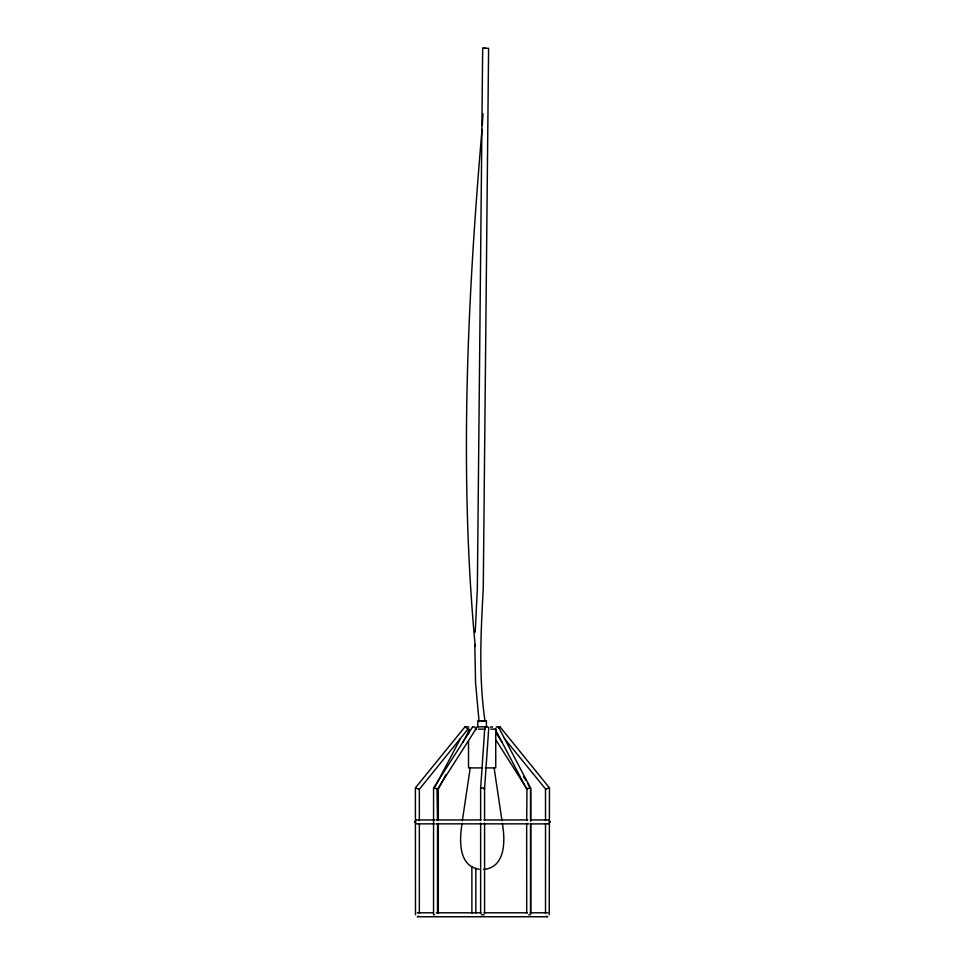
<?xml version="1.0" encoding="UTF-8"?>
<svg xmlns="http://www.w3.org/2000/svg" width="965" height="965" viewBox="0 0 965 965"><rect width="100%" height="100%" fill="white"/><g stroke="black" fill="none" stroke-linecap="round" stroke-linejoin="round"><path stroke-width="1.45" d="M530.605 913.373L530.605 823.929L548.373 823.857L550.291 821.903L548.373 819.936L530.569 819.936M530.605 820.95L530.569 788.019L498.459 726.995M485.721 48.274L482.669 48.274L477.337 588.795L475.214 632.184M474.816 645.042L475.576 683.16L479.086 721.579M482.995 113.798L482.295 125.305M482.018 129.346C467.362 301.261 459.099 474.31 475.263 646.478M480.63 820.057L480.63 788.489L484.792 727.815M484.587 820.202L484.587 788.67L488.736 728.141A1.978 1.242 3.9 0 0 487.397 726.826A1.978 1.242 3.9 0 0 485.118 727.224M462.054 823.326C459.533 839.429 457.88 865.786 479.147 869.308M462.356 820.636L470.22 767.899M475.962 728.973L437.519 789.141L436.494 789.225L438.014 788.67M530.292 788.489L527.481 782.929M480.63 788.489L481.704 787.923A1.87 0.627 1.7 0 1 483.212 787.923L484.539 788.489M484.587 788.67L483.935 789.141M435.119 786.692L460.257 738.925M438.279 789.141L445.854 774.75M463.055 742.049L469.255 730.276M549.218 914.772L549.459 787.886L499.942 726.742L499.508 727.224M526.709 820.552L526.974 788.67M472.573 726.995L433.562 788.019L433.562 914.772L434.576 914.772M475.926 729.033L475.842 729.13A1.978 0.772 32.6 0 1 475.299 729.214M465.793 727.224L465.058 726.742L415.396 787.886L415.481 914.772M467.941 729.13L419.341 789.274L419.341 820.648M418.653 916.171L417.242 916.75L547.758 916.75L546.347 916.171M499.158 727.224L499.942 726.742M527.24 788.67L526.709 789.141L527.566 789.274M547.01 788.67L545.514 789.274L545.514 820.648M527.3 788.489L530.666 788.019L530.666 820.829M548.446 788.308L549.459 787.886L547.517 788.489M545.756 789.225L504.357 738.454M481.27 721.325L484.973 720.903C478.628 677.116 480.811 632.883 483.26 588.903L488.592 48.31L482.669 48.25M483.562 869.453C505.889 867.547 505.346 839.791 502.282 823.326M478.254 726.814L486.746 726.814M478.218 729.142L485.347 729.142M490.763 729.142L494.189 729.142M482.174 767.899L468.52 767.899L468.52 741.289M485.262 767.899L495.745 767.899L495.745 729.456M434.431 819.936L416.627 819.936L414.709 821.903L416.627 823.857L434.431 823.857M435.927 819.936L481.077 819.936M483.923 819.936L527.71 819.936M435.927 823.857L529.073 823.857M417.242 912.794L433.394 912.794M436.361 912.794L481.089 912.794M483.911 912.794L527.24 912.794M530.123 912.794L547.758 912.794M481.282 914.772L484.068 914.772M528.724 914.772L530.569 914.772M527.167 789.274L496.094 740.251M415.613 787.923L416.94 788.489M417.459 788.67L419.244 789.225M436.554 788.489L433.816 788.308M436.952 788.67L437.519 820.552M467.386 728.744L465.058 726.742M495.624 732.073L501.993 742.242M523.5 776.572L525.889 780.396M495.057 728.973L526.661 789.008M494.116 767.899L501.981 820.636M545.514 823.64L545.514 913.276M530.666 823.808L530.666 913.288M526.661 823.447L526.709 913.276M486.432 726.536L486.432 720.734L477.82 720.734L477.82 726.536M484.587 823.193L484.587 913.276M480.63 823.061L480.63 913.276M475.817 868.235L475.817 913.276M471.873 866.667L471.873 913.276M468.52 729.456L468.52 733.895M438.327 789.008L438.327 820.443M438.327 823.447L438.327 913.276M437.519 823.531L437.519 913.276M419.341 823.64L419.341 913.276M472.56 727.224A1.978 0.772 32.6 0 1 474.056 726.995A1.978 0.772 32.6 0 1 475.974 728.744M469.412 729.214A1.978 0.953 27.8 0 1 468.58 729.13M466.445 727.224A1.978 0.953 27.8 0 1 468.833 727.224M496.167 727.224A1.978 0.953 -27.7 0 1 498.109 726.778A1.978 0.953 -27.7 0 1 498.386 727.815M496.42 729.13A1.978 0.953 -27.7 0 1 495.274 729.13M490.449 727.224A1.978 0.796 -32.1 0 1 492.452 727.224M476.589 727.224A1.978 1.242 4.1 0 1 478.363 726.742"/></g></svg>
